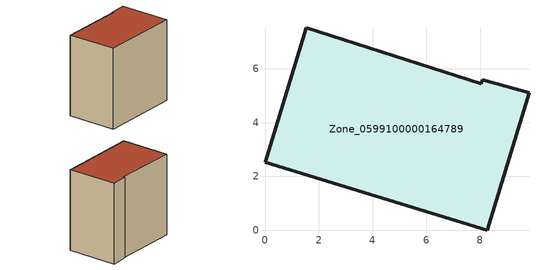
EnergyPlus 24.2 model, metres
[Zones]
Zone_0599100000164789
 floor ground (C_G): 0,2.52 1.53,7.52 8.05,5.45 8.09,5.59 9.82,5.1 8.26,0 z0
 wall outside (C_F): 1.53,7.52 0,2.52 8.26,0 9.82,5.1 8.09,5.59 8.05,5.45 1.53,7.52 z0:8.62
 roof outside (C_R): 9.82,5.1 8.09,5.59 8.05,5.45 1.53,7.52 0,2.52 8.26,0 z8.62
[BUILDING]
Pand.0599100000164789: North Axis=0; Terrain=City; Loads Convergence Tolerance Value=0.04; Temperature Convergence Tolerance Value=0.4; Solar Distribution=FullExterior; Maximum Number of Warmup Days=25; Minimum Number of Warmup Days=1
[Site:Location]
Rotterdam.The.Hague.AP_ZH_NLD Design_Conditions: Latitude=51.96; Longitude=4.45; Time Zone=1; Elevation=-4.5
[SITE:GROUNDTEMPERATURE:BUILDINGSURFACE]
18, 18, 18, 18, 18, 18, 18, 18, 18, 18, 18, 18
[MATERIAL] Thermal Absorptance=0.9; Solar Absorptance=0.7; Visible Absorptance=0.7
Name | Roughness | Thickness | Conductivity | Density | Specific Heat
G.TI.1975-1991 | MediumSmooth | 0.15 | 0.288461 | 540 | 1210
F.TI.1975-1991 | Rough | 0.3 | 0.230769 | 1920 | 840
R.TI.1975-1991 | MediumRough | 0.2 | 0.153846 | 1500 | 1000
[CONSTRUCTION]
C_G: G.TI.1975-1991
C_F: F.TI.1975-1991
C_R: R.TI.1975-1991
[ZONE]
Zone_0599100000164789: Type=1; Multiplier=1; Ceiling Height=Autocalculate; Volume=Autocalculate; Floor Area=autocalculate; Part of Total Floor Area=Yes
[ZONEINFILTRATION:DESIGNFLOWRATE]
Infil_Zone_0599100000164789: Zone or ZoneList or Space or SpaceList=Zone_0599100000164789; Schedule=AlwaysOn; Design Flow Rate Calculation Method=Flow/Area; Flow Rate per Floor Area=0.003; Constant Term Coefficient=1; Temperature Term Coefficient=0; Velocity Term Coefficient=0; Velocity Squared Term Coefficient=0
[HVACTEMPLATE:ZONE:IDEALLOADSAIRSYSTEM]
Zone_0599100000164789: Maximum Heating Supply Air Temperature=50; Minimum Cooling Supply Air Temperature=13; Maximum Heating Supply Air Humidity Ratio=0.0156; Minimum Cooling Supply Air Humidity Ratio=0.0077; Heating Limit=NoLimit; Cooling Limit=NoLimit; Dehumidification Control Type=ConstantSensibleHeatRatio; Cooling Sensible Heat Ratio=0.7; Dehumidification Setpoint=60; Humidification Control Type=None; Humidification Setpoint=30; Outdoor Air Method=None; Outdoor Air Flow Rate per Person=0.00944; Outdoor Air Flow Rate per Zone Floor Area=0; Outdoor Air Flow Rate per Zone=0; Demand Controlled Ventilation Type=None; Outdoor Air Economizer Type=NoEconomizer; Heat Recovery Type=None; Sensible Heat Recovery Effectiveness=0.7; Latent Heat Recovery Effectiveness=0.65
[ZONECONTROL:THERMOSTAT]
ThermostatControl_Zone_0599100000164789: Zone or ZoneList=Zone_0599100000164789; Control Type Schedule=DualSetpointControlType; Control 1=Thermostat_Zone_0599100000164789; Temperature Difference Between Cutout And Setpoint=0
[THERMOSTATSETPOINT:DUALSETPOINT]
Thermostat_Zone_0599100000164789: Heating Setpoint Temperature Schedule=HeatingSetpoint_Zone_0599100000164789; Cooling Setpoint Temperature Schedule=CoolingSetpoint_Zone_0599100000164789
[SCHEDULE:COMPACT]
HeatingSetpoint_Zone_0599100000164789: Through: 12/31, For: AllDays, Until: 24:00, 21
CoolingSetpoint_Zone_0599100000164789: Through: 12/31, For: AllDays, Until: 24:00, 24
DualSetpointControlType: Through: 12/31, For: AllDays, Until: 24:00, 4
AlwaysOn: Through: 12/31, For: AllDays, Until: 24:00, 1
